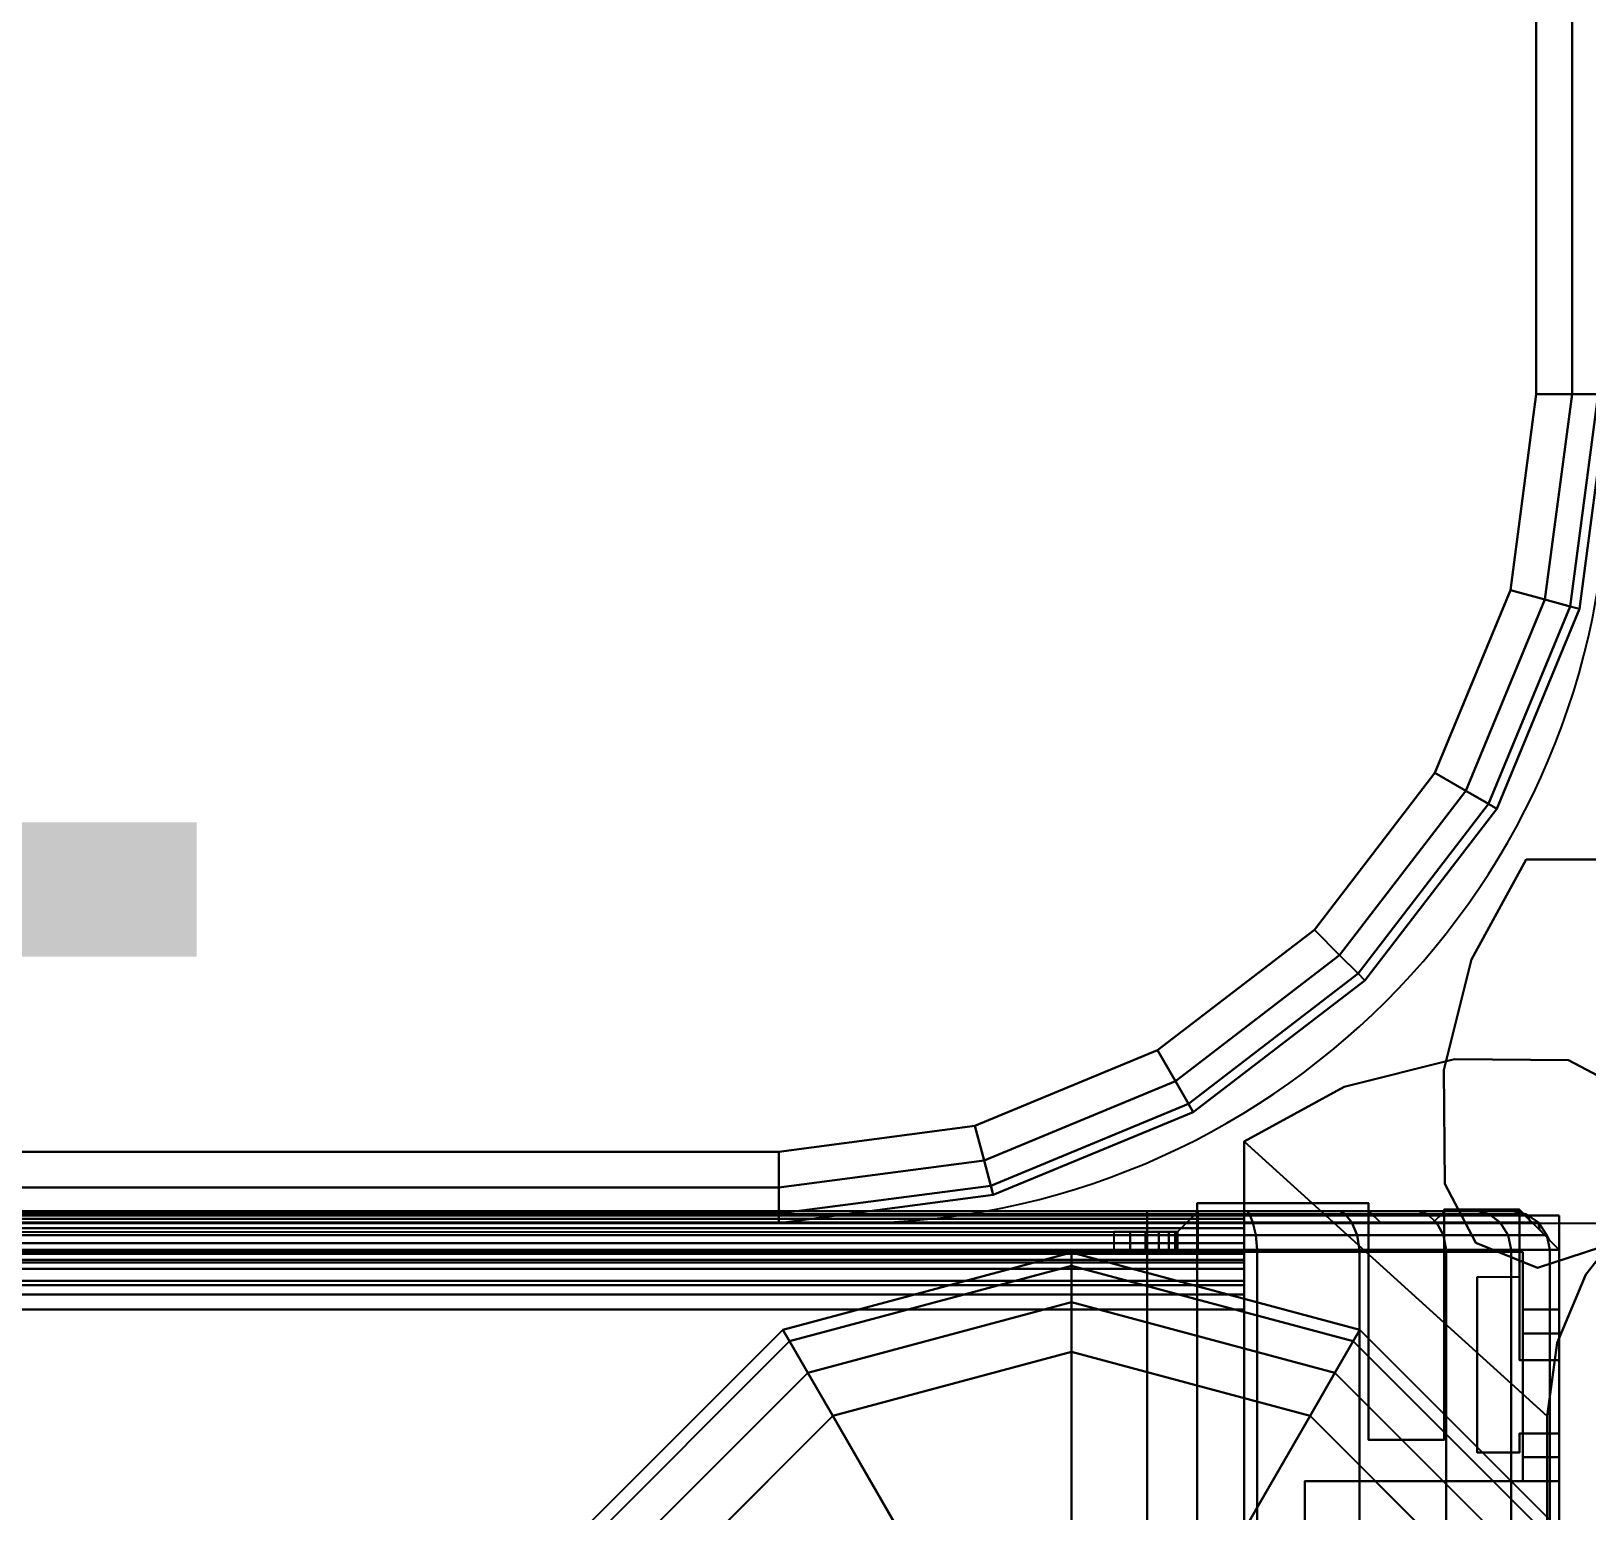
# Model space of a CAD drawing. Extents: x -170 to 1783, y -20 to 1205.
# Drawn here: x 475.64 to 478.207, y 286.161 to 288.603 of the extents above; entities that cross this region are included whole.
import ezdxf
from ezdxf.enums import TextEntityAlignment as Align

# ---------------------------------------------------------------- set-up
doc = ezdxf.new("R2010")
doc.units = 0
doc.header["$LTSCALE"] = 96
doc.header["$MEASUREMENT"] = 0
for name, color, linetype in [('A-FURN-3-PANEL-GLIDE', 7, 'Continuous'), ('A-FURN-3-PANEL-RACE', 7, 'Continuous'), ('A-FURN-3-PANEL-SIDE1', 7, 'Continuous'), ('A-FURN-3-PANEL-TOPCAP', 7, 'Continuous'), ('A-FURN-3-PANEL-TRIM', 7, 'Continuous'), ('A-FURN-3-WKSF-TOP', 7, 'Continuous'), ('A-FURN-3-WKSF-TRIM', 7, 'Continuous'), ('A-FURN-P-PNLS', 7, 'Continuous'), ('A-FURN-P-WKSF', 7, 'Continuous'), ('MAIN_FURN', 7, 'Continuous'), ('MAIN_PANEL', 7, 'Continuous'), ('MAIN_WKSURF', 7, 'Continuous'), ('SM', 7, 'Continuous')]:
    doc.layers.add(name, color=color, linetype=linetype)

# ---------------------------------------------------------------- blocks, each defined once
blk = doc.blocks.new('EC-EFP-444')
at = {"layer": 'A-FURN-3-PANEL-GLIDE', "color": 20, "linetype": 'Continuous', "invisible_edges": 12}
for points in [[(0.885, 1), (0.203, 0.6063), (0.4912, 0.318)], [(0.885, 1), (0.4912, 0.318), (0.885, 0.2125)], [(0.885, 1), (0.885, 0.2125), (1.2787, 0.318)], [(0.885, 1), (1.2787, 0.318), (1.567, 0.6063)]]:
    blk.add_3dface(points, dxfattribs=at)
at = {"layer": 'A-FURN-3-PANEL-GLIDE', "color": 20, "linetype": 'Continuous'}
for points in [[(0.7837, 0.8246, 0.3285), (0.4912, 0.318, 0.3285), (0.203, 0.6063, 0.3285), (0.7096, 0.8988, 0.3285)], [(1.0604, 0.8988, 0.3285), (1.567, 0.6063, 0.3285), (1.2787, 0.318, 0.3285), (0.9862, 0.8246, 0.3285)], [(0.885, 0.7975, 0.3285), (0.885, 0.2125, 0.3285), (0.4912, 0.318, 0.3285), (0.7837, 0.8246, 0.3285)], [(0.9862, 0.8246, 0.3285), (1.2787, 0.318, 0.3285), (0.885, 0.2125, 0.3285), (0.885, 0.7975, 0.3285)], [(0.4912, 0.318, 0.3285), (0.4502, 0.2469, 0.3065), (0.1319, 0.5652, 0.3065), (0.203, 0.6063, 0.3285)], [(0.4502, 0.2469, 0.022), (0.4912, 0.318), (0.203, 0.6063), (0.1319, 0.5652, 0.022)], [(1.567, 0.6063, 0.3285), (1.6381, 0.5652, 0.3065), (1.3198, 0.2469, 0.3065), (1.2787, 0.318, 0.3285)], [(1.6381, 0.5652, 0.022), (1.567, 0.6063), (1.2787, 0.318), (1.3198, 0.2469, 0.022)], [(0.4502, 0.2469, 0.3065), (0.4201, 0.1948, 0.2464), (0.0798, 0.5351, 0.2464), (0.1319, 0.5652, 0.3065)], [(0.4201, 0.1948, 0.0821), (0.4502, 0.2469, 0.022), (0.1319, 0.5652, 0.022), (0.0798, 0.5351, 0.0821)], [(1.6381, 0.5652, 0.3065), (1.6902, 0.5351, 0.2464), (1.3499, 0.1948, 0.2464), (1.3198, 0.2469, 0.3065)], [(1.6902, 0.5351, 0.0821), (1.6381, 0.5652, 0.022), (1.3198, 0.2469, 0.022), (1.3499, 0.1948, 0.0821)], [(0.4201, 0.1948, 0.2464), (0.4091, 0.1758, 0.1642), (0.0608, 0.5241, 0.1642), (0.0798, 0.5351, 0.2464)], [(0.4091, 0.1758, 0.1642), (0.4201, 0.1948, 0.0821), (0.0798, 0.5351, 0.0821), (0.0608, 0.5241, 0.1642)], [(1.6902, 0.5351, 0.2464), (1.7092, 0.5241, 0.1642), (1.3609, 0.1758, 0.1642), (1.3499, 0.1948, 0.2464)], [(1.7092, 0.5241, 0.1642), (1.6902, 0.5351, 0.0821), (1.3499, 0.1948, 0.0821), (1.3609, 0.1758, 0.1642)], [(0.885, 0.2125, 0.3285), (0.885, 0.1304, 0.3065), (0.4502, 0.2469, 0.3065), (0.4912, 0.318, 0.3285)], [(0.885, 0.1304, 0.022), (0.885, 0.2125), (0.4912, 0.318), (0.4502, 0.2469, 0.022)], [(1.2787, 0.318, 0.3285), (1.3198, 0.2469, 0.3065), (0.885, 0.1304, 0.3065), (0.885, 0.2125, 0.3285)], [(1.3198, 0.2469, 0.022), (1.2787, 0.318), (0.885, 0.2125), (0.885, 0.1304, 0.022)], [(0.885, 0.1304, 0.3065), (0.885, 0.0703, 0.2464), (0.4201, 0.1948, 0.2464), (0.4502, 0.2469, 0.3065)], [(0.885, 0.0703, 0.0821), (0.885, 0.1304, 0.022), (0.4502, 0.2469, 0.022), (0.4201, 0.1948, 0.0821)], [(1.3198, 0.2469, 0.3065), (1.3499, 0.1948, 0.2464), (0.885, 0.0703, 0.2464), (0.885, 0.1304, 0.3065)], [(1.3499, 0.1948, 0.0821), (1.3198, 0.2469, 0.022), (0.885, 0.1304, 0.022), (0.885, 0.0703, 0.0821)], [(0.885, 0.0703, 0.2464), (0.885, 0.0483, 0.1642), (0.4091, 0.1758, 0.1642), (0.4201, 0.1948, 0.2464)], [(0.885, 0.0483, 0.1642), (0.885, 0.0703, 0.0821), (0.4201, 0.1948, 0.0821), (0.4091, 0.1758, 0.1642)], [(1.3499, 0.1948, 0.2464), (1.3609, 0.1758, 0.1642), (0.885, 0.0483, 0.1642), (0.885, 0.0703, 0.2464)], [(1.3609, 0.1758, 0.1642), (1.3499, 0.1948, 0.0821), (0.885, 0.0703, 0.0821), (0.885, 0.0483, 0.1642)]]:
    blk.add_3dface(points, dxfattribs=at)
at = {"layer": 'A-FURN-3-PANEL-RACE', "color": 40, "linetype": 'Continuous'}
for points, invisible_edges in [([(0.5, 0.7375, 0.4563), (2.098, 0.7375, 0.4563), (47.5, 0.4255, 0.4563), (0.5, 0.4255, 0.4563)], 6), ([(0.5, 0.7375, 0.3963), (0.5, 0.4255, 0.3963), (47.5, 0.4255, 0.3963), (2.098, 0.7375, 0.3963)], 6), ([(45.902, 0.7375, 0.4563), (47.5, 0.7375, 0.4563), (47.5, 0.4255, 0.4563), (2.098, 0.7375, 0.4563)], 12), ([(45.902, 0.7375, 0.3963), (2.098, 0.7375, 0.3963), (47.5, 0.4255, 0.3963), (47.5, 0.7375, 0.3963)], 3), ([(0.5, 0.4255, 0.3963), (0.08, 0.4255, 0.3963), (0.08, -0.0125, 0.3963), (47.92, -0.0125, 0.3963)], 8), ([(0.08, 0.386, 1.7894), (0.08, 0.1819, 1.4986), (0.08, 0.4255, 0.3963), (0.08, 0.4255, 1.7894)], 2), ([(0.08, 0.4255, 0.3963), (0.14, 0.4255, 0.4563), (0.14, 0.4255, 1.7894), (0.08, 0.4255, 1.7894)], 1), ([(0.08, 0.1819, 1.4986), (0.08, 0.1425, 1.4986), (0.08, -0.0125, 0.3963), (0.08, 0.4255, 0.3963)], 10), ([(0.5, 0.4255, 0.3963), (0.5, 0.4255, 0.4563), (0.14, 0.4255, 0.4563), (0.08, 0.4255, 0.3963)], 4), ([(0.08, 0.4255, 3.245), (0.08, 0.4255, 3.515), (0.08, -0.0125, 3.515), (0.08, 0.1425, 3.1951)], 4), ([(0.14, 0.4255, 3.515), (0.14, 0.0475, 3.515), (0.08, -0.0125, 3.515), (0.08, 0.4255, 3.515)], 2), ([(0.5, 0.4255, 0.4563), (47.86, 0.0475, 0.4563), (0.14, 0.0475, 0.4563), (0.14, 0.4255, 0.4563)], 1), ([(0.14, 0.4255, 1.7894), (0.14, 0.4255, 0.4563), (0.14, 0.1819, 1.4986), (0.14, 0.386, 1.7894)], 2), ([(0.14, 0.4255, 0.4563), (0.14, 0.0475, 0.4563), (0.14, 0.1425, 1.4986), (0.14, 0.1819, 1.4986)], 10), ([(0.14, 0.1425, 3.1951), (0.14, 0.0475, 3.515), (0.14, 0.4255, 3.515), (0.14, 0.4255, 3.245)], 1), ([(47.5, 0.4255, 0.3963), (0.5, 0.4255, 0.3963), (47.92, -0.0125, 0.3963), (47.92, 0.4255, 0.3963)], 3), ([(47.5, 0.4255, 0.4563), (47.86, 0.4255, 0.4563), (47.86, 0.0475, 0.4563), (0.5, 0.4255, 0.4563)], 12), ([(0.08, 0.1425, 3.1951), (0.08, -0.0125, 3.515), (0.08, -0.0125, 0.3963), (0.08, 0.1425, 1.4986)], 5), ([(0.14, 0.0475, 0.4563), (0.14, 0.0475, 3.515), (0.14, 0.1425, 3.1951), (0.14, 0.1425, 1.4986)], 10), ([(0.6, 0.1425, 4.1797), (0.6, 0.1425, 4.2397), (0.6, 0.1024, 4.2344), (0.6, 0.1179, 4.1764)], 4), ([(0.6, 0.1179, 4.1764), (0.6, 0.1024, 4.2344), (0.6, 0.065, 4.2189), (0.6, 0.095, 4.1669)], 5), ([(0.6, 0.095, 4.1669), (0.6, 0.065, 4.2189), (0.6, 0.0329, 4.1943), (0.6, 0.0753, 4.1519)], 5), ([(0.6, 0.0753, 4.1519), (0.6, 0.0329, 4.1943), (0.6, 0.0082, 4.1622), (0.6, 0.0602, 4.1322)], 5), ([(0.6, 0.0602, 4.1322), (0.6, 0.0082, 4.1622), (0.6, -0.0072, 4.1248), (0.6, 0.0507, 4.1093)], 5), ([(0.14, 0.0475, 3.515), (0.6, 0.0475, 3.515), (0.6, -0.0125, 3.515), (0.08, -0.0125, 3.515)], 8), ([(0.14, 0.0475, 0.4563), (47.86, 0.0475, 0.4563), (47.86, 0.0475, 3.515), (0.14, 0.0475, 3.515)], 4), ([(0.6, 0.0507, 4.1093), (0.6, -0.0072, 4.1248), (0.6, -0.0125, 4.0847), (0.6, 0.0475, 4.0847)], 5), ([(0.6, 0.0475, 3.515), (47.4, 0.0475, 3.515), (47.4, 0.0475, 4.0847), (0.6, 0.0475, 4.0847)], 1), ([(0.6, 0.0475, 3.515), (0.6, 0.0475, 4.0847), (0.6, -0.0125, 4.0847), (0.6, -0.0125, 3.515)], 2), ([(47.92, -0.0125, 3.515), (47.92, -0.0125, 0.3963), (0.08, -0.0125, 0.3963), (0.08, -0.0125, 3.515)], 8), ([(47.4, -0.0125, 4.0847), (47.4, -0.0125, 3.515), (0.6, -0.0125, 3.515), (0.6, -0.0125, 4.0847)], 2)]:
    blk.add_3dface(points, dxfattribs=dict(at, invisible_edges=invisible_edges))
for points in [[(0.5, 0.7375, 0.3963), (0.5, 0.7375, 0.4563), (0.5, 0.4255, 0.4563), (0.5, 0.4255, 0.3963)], [(0.08, 0.4255, 1.7894), (0.14, 0.4255, 1.7894), (0.14, 0.386, 1.7894), (0.08, 0.386, 1.7894)], [(0.14, 0.4255, 3.245), (0.14, 0.4255, 3.515), (0.08, 0.4255, 3.515), (0.08, 0.4255, 3.245)], [(0.14, 0.1425, 3.1951), (0.14, 0.4255, 3.245), (0.08, 0.4255, 3.245), (0.08, 0.1425, 3.1951)], [(0.08, 0.386, 1.7894), (0.14, 0.386, 1.7894), (0.14, 0.1819, 1.4986), (0.08, 0.1819, 1.4986)], [(0.08, 0.1819, 1.4986), (0.14, 0.1819, 1.4986), (0.14, 0.1425, 1.4986), (0.08, 0.1425, 1.4986)], [(0.14, 0.1425, 1.4986), (0.14, 0.1425, 3.1951), (0.08, 0.1425, 3.1951), (0.08, 0.1425, 1.4986)], [(47.4, 0.1425, 4.1797), (47.4, 0.1425, 4.2397), (0.6, 0.1425, 4.2397), (0.6, 0.1425, 4.1797)], [(47.4, 0.1425, 4.2397), (47.4, 0.1024, 4.2344), (0.6, 0.1024, 4.2344), (0.6, 0.1425, 4.2397)], [(0.6, 0.1425, 4.1797), (0.6, 0.1179, 4.1764), (47.4, 0.1179, 4.1764), (47.4, 0.1425, 4.1797)], [(0.6, 0.1179, 4.1764), (0.6, 0.095, 4.1669), (47.4, 0.095, 4.1669), (47.4, 0.1179, 4.1764)], [(47.4, 0.1024, 4.2344), (47.4, 0.065, 4.2189), (0.6, 0.065, 4.2189), (0.6, 0.1024, 4.2344)], [(0.6, 0.095, 4.1669), (0.6, 0.0753, 4.1519), (47.4, 0.0753, 4.1519), (47.4, 0.095, 4.1669)], [(0.6, 0.0753, 4.1519), (0.6, 0.0602, 4.1322), (47.4, 0.0602, 4.1322), (47.4, 0.0753, 4.1519)], [(47.4, 0.065, 4.2189), (47.4, 0.0329, 4.1943), (0.6, 0.0329, 4.1943), (0.6, 0.065, 4.2189)], [(0.6, 0.0602, 4.1322), (0.6, 0.0507, 4.1093), (47.4, 0.0507, 4.1093), (47.4, 0.0602, 4.1322)], [(0.6, 0.0507, 4.1093), (0.6, 0.0475, 4.0847), (47.4, 0.0475, 4.0847), (47.4, 0.0507, 4.1093)], [(47.4, 0.0329, 4.1943), (47.4, 0.0082, 4.1622), (0.6, 0.0082, 4.1622), (0.6, 0.0329, 4.1943)], [(47.4, 0.0082, 4.1622), (47.4, -0.0072, 4.1248), (0.6, -0.0072, 4.1248), (0.6, 0.0082, 4.1622)], [(47.4, -0.0072, 4.1248), (47.4, -0.0125, 4.0847), (0.6, -0.0125, 4.0847), (0.6, -0.0072, 4.1248)]]:
    blk.add_3dface(points, dxfattribs=at)
at = {"layer": 'A-FURN-3-PANEL-SIDE1', "color": 7, "linetype": 'Continuous'}
for points in [[(47.3224, 1.955, 43.7401), (47.3228, 0.045, 43.7401), (0.6776, 0.045, 43.7401), (0.6776, 1.955, 43.7401)], [(0.6776, 0.045, 4.2397), (0.6776, 1.955, 4.2397), (0.6776, 1.955, 43.7401), (0.6776, 0.045, 43.7401)], [(47.3224, 0.045, 4.2397), (47.3224, 1.955, 4.2397), (0.6776, 1.955, 4.2397), (0.6776, 0.045, 4.2397)], [(47.3228, 0.045, 43.7401), (47.3224, 0.045, 4.2397), (0.6776, 0.045, 4.2397), (0.6776, 0.045, 43.7401)]]:
    blk.add_3dface(points, dxfattribs=at)
at = {"layer": 'A-FURN-3-PANEL-TOPCAP', "color": 60, "linetype": 'Continuous'}
for points, invisible_edges in [([(0.1285, 2.0047, 43.635), (0.1129, 1.9894, 43.635), (0.1129, 0.0106, 43.635), (0.1285, -0.0047, 43.635)], 10), ([(0.1285, -0.0047, 43.635), (0.144, -0.02, 43.635), (0.144, 2.02, 43.635), (0.1285, 2.0047, 43.635)], 10), ([(0.144, -0.02, 43.635), (0.269, -0.02, 43.635), (0.269, 2.02, 43.635), (0.144, 2.02, 43.635)], 10), ([(0.289, 2, 43.635), (0.269, 2.02, 43.635), (0.269, -0.02, 43.635), (0.289, 0, 43.635)], 10), ([(0.394, 2.02, 43.635), (0.3741, 2, 43.635), (0.3741, 0, 43.635), (0.394, -0.02, 43.635)], 10), ([(0.676, 2.02, 43.635), (0.394, 2.02, 43.635), (0.394, -0.02, 43.635), (0.676, -0.02, 43.635)], 10), ([(0.0965, 0.0273, 43.635), (0.1129, 0.0106, 43.635), (0.1129, 1.9894, 43.635), (0.0965, 1.9727, 43.635)], 10), ([(0.289, 0, 43.635), (0.3741, 0, 43.635), (0.3741, 2, 43.635), (0.289, 2, 43.635)], 10), ([(0.0965, 1.9727, 43.635), (0.08, 1.956, 43.635), (0.08, 0.044, 43.635), (0.0965, 0.0273, 43.635)], 8), ([(0.815, 0.045, 43.7401), (0.815, -0.02, 43.7741), (47.185, 0.014, 43.7401), (47.185, 0.045, 43.7401)], 1), ([(0.676, -0.02, 43.635), (0.6807, -0.02, 43.671), (0.7136, 0.014, 43.6622), (0.71, 0.014, 43.635)], 2), ([(0.6807, -0.02, 43.671), (0.6946, -0.02, 43.7045), (0.724, 0.014, 43.6875), (0.7136, 0.014, 43.6622)], 10), ([(0.6946, -0.02, 43.7045), (0.7167, -0.02, 43.7333), (0.7407, 0.014, 43.7093), (0.724, 0.014, 43.6875)], 10), ([(0.7167, -0.02, 43.7333), (0.7455, -0.02, 43.7554), (0.7625, 0.014, 43.726), (0.7407, 0.014, 43.7093)], 10), ([(0.7455, -0.02, 43.7554), (0.779, -0.02, 43.7693), (0.7878, 0.014, 43.7365), (0.7625, 0.014, 43.726)], 10), ([(0.779, -0.02, 43.7693), (0.815, -0.02, 43.7741), (0.815, 0.014, 43.7401), (0.7878, 0.014, 43.7365)], 10), ([(47.185, -0.02, 43.7741), (47.185, 0.014, 43.7401), (0.815, 0.014, 43.7401), (0.815, -0.02, 43.7741)], 5), ([(0.144, -0.02, 43.635), (0.1575, -0.02, 43.8011), (0.2783, -0.02, 43.7687), (0.269, -0.02, 43.635)], 2), ([(0.1575, -0.02, 43.8011), (0.2149, -0.02, 43.9575), (0.3232, -0.02, 43.8949), (0.2783, -0.02, 43.7687)], 10), ([(0.2149, -0.02, 43.9575), (0.3121, -0.02, 44.0929), (0.4005, -0.02, 44.0044), (0.3232, -0.02, 43.8949)], 10), ([(0.269, -0.02, 43.635), (0.2783, -0.02, 43.7687), (0.2976, 0, 43.7635), (0.289, 0, 43.635)], 2), ([(0.2783, -0.02, 43.7687), (0.3232, -0.02, 43.8949), (0.3405, 0, 43.8849), (0.2976, 0, 43.7635)], 10), ([(0.289, 0, 43.635), (0.2976, 0, 43.7635), (0.3798, 0, 43.7415), (0.3741, 0, 43.635)], 2), ([(0.2976, 0, 43.7635), (0.3405, 0, 43.8849), (0.4142, 0, 43.8424), (0.3798, 0, 43.7415)], 10), ([(0.3121, -0.02, 44.0929), (0.4419, -0.02, 44.1974), (0.5044, -0.02, 44.0891), (0.4005, -0.02, 44.0044)], 10), ([(0.3232, -0.02, 43.8949), (0.4005, -0.02, 44.0044), (0.4146, 0, 43.9903), (0.3405, 0, 43.8849)], 10), ([(0.3405, 0, 43.8849), (0.4146, 0, 43.9903), (0.4748, 0, 43.9301), (0.4142, 0, 43.8424)], 10), ([(0.3741, 0, 43.635), (0.3798, 0, 43.7415), (0.399, -0.02, 43.7363), (0.394, -0.02, 43.635)], 2), ([(0.3798, 0, 43.7415), (0.4142, 0, 43.8424), (0.4315, -0.02, 43.8323), (0.399, -0.02, 43.7363)], 10), ([(0.6807, -0.02, 43.671), (0.676, -0.02, 43.635), (0.394, -0.02, 43.635), (0.399, -0.02, 43.7363)], 8), ([(0.6946, -0.02, 43.7045), (0.6807, -0.02, 43.671), (0.399, -0.02, 43.7363), (0.4315, -0.02, 43.8323)], 10), ([(0.4005, -0.02, 44.0044), (0.5044, -0.02, 44.0891), (0.5144, 0, 44.0717), (0.4146, 0, 43.9903)], 10), ([(0.4142, 0, 43.8424), (0.4748, 0, 43.9301), (0.4889, -0.02, 43.9159), (0.4315, -0.02, 43.8323)], 10), ([(0.4146, 0, 43.9903), (0.5144, 0, 44.0717), (0.5569, 0, 43.998), (0.4748, 0, 43.9301)], 10), ([(0.4315, -0.02, 43.8323), (0.4889, -0.02, 43.9159), (0.7167, -0.02, 43.7333), (0.6946, -0.02, 43.7045)], 10), ([(0.4419, -0.02, 44.1974), (0.5949, -0.02, 44.2633), (0.6273, -0.02, 44.1426), (0.5044, -0.02, 44.0891)], 10), ([(0.4748, 0, 43.9301), (0.5569, 0, 43.998), (0.5669, -0.02, 43.9807), (0.4889, -0.02, 43.9159)], 10), ([(0.7455, -0.02, 43.7554), (0.7167, -0.02, 43.7333), (0.4889, -0.02, 43.9159), (0.5669, -0.02, 43.9807)], 10), ([(0.5044, -0.02, 44.0891), (0.6273, -0.02, 44.1426), (0.6324, 0, 44.1232), (0.5144, 0, 44.0717)], 10), ([(0.5144, 0, 44.0717), (0.6324, 0, 44.1232), (0.6544, 0, 44.0411), (0.5569, 0, 43.998)], 10), ([(0.5569, 0, 43.998), (0.6544, 0, 44.0411), (0.6596, -0.02, 44.0218), (0.5669, -0.02, 43.9807)], 10), ([(0.5669, -0.02, 43.9807), (0.6596, -0.02, 44.0218), (0.779, -0.02, 43.7693), (0.7455, -0.02, 43.7554)], 10), ([(0.5949, -0.02, 44.2633), (0.76, -0.02, 44.286), (0.76, -0.02, 44.161), (0.6273, -0.02, 44.1426)], 10), ([(0.6273, -0.02, 44.1426), (0.76, -0.02, 44.161), (0.76, 0, 44.141), (0.6324, 0, 44.1232)], 10), ([(0.6324, 0, 44.1232), (0.76, 0, 44.141), (0.76, 0, 44.056), (0.6544, 0, 44.0411)], 10), ([(0.6544, 0, 44.0411), (0.76, 0, 44.056), (0.76, -0.02, 44.036), (0.6596, -0.02, 44.0218)], 10), ([(0.815, -0.02, 43.7741), (0.779, -0.02, 43.7693), (0.6596, -0.02, 44.0218), (0.76, -0.02, 44.036)], 10), ([(0.76, -0.02, 44.161), (47.24, -0.02, 44.161), (47.24, 0, 44.141), (0.76, 0, 44.141)], 10), ([(47.24, 0, 44.056), (0.76, 0, 44.056), (0.76, 0, 44.141), (47.24, 0, 44.141)], 10), ([(0.76, 0, 44.056), (47.24, 0, 44.056), (47.24, -0.02, 44.036), (0.76, -0.02, 44.036)], 10), ([(0.76, -0.02, 44.161), (0.76, -0.02, 44.286), (47.24, -0.02, 44.286), (47.24, -0.02, 44.161)], 5), ([(47.185, -0.02, 43.7741), (0.815, -0.02, 43.7741), (0.76, -0.02, 44.036), (47.24, -0.02, 44.036)], 10)]:
    blk.add_3dface(points, dxfattribs=dict(at, invisible_edges=invisible_edges))
for points in [[(0.0957, 0.044, 43.8177), (0.08, 0.044, 43.635), (0.08, 1.956, 43.635), (0.0957, 1.956, 43.8177)], [(0.1595, 0.044, 43.9895), (0.0957, 0.044, 43.8177), (0.0957, 1.956, 43.8177), (0.1595, 1.956, 43.9895)], [(0.2668, 0.044, 44.1382), (0.1595, 0.044, 43.9895), (0.1595, 1.956, 43.9895), (0.2668, 1.956, 44.1382)], [(0.4099, 0.044, 44.2528), (0.2668, 0.044, 44.1382), (0.2668, 1.956, 44.1382), (0.4099, 1.956, 44.2528)], [(0.5783, 0.044, 44.3252), (0.4099, 0.044, 44.2528), (0.4099, 1.956, 44.2528), (0.5783, 1.956, 44.3252)], [(0.76, 0.044, 44.35), (0.5783, 0.044, 44.3252), (0.5783, 1.956, 44.3252), (0.76, 1.956, 44.35)], [(0.76, 0.044, 44.35), (0.76, 1.956, 44.35), (47.24, 1.956, 44.35), (47.24, 0.044, 44.35)], [(0.0965, 0.0273, 43.635), (0.08, 0.044, 43.635), (0.0957, 0.044, 43.8177), (0.1006, 0.0195, 43.8155)], [(0.1006, 0.0195, 43.8155), (0.0957, 0.044, 43.8177), (0.1595, 0.044, 43.9895), (0.1644, 0.0195, 43.9859)], [(0.1129, 0.0106, 43.635), (0.0965, 0.0273, 43.635), (0.1006, 0.0195, 43.8155), (0.1143, -0.0013, 43.8104)], [(0.1644, 0.0195, 43.9859), (0.1595, 0.044, 43.9895), (0.2668, 0.044, 44.1382), (0.2713, 0.0195, 44.1337)], [(0.2713, 0.0195, 44.1337), (0.2668, 0.044, 44.1382), (0.4099, 0.044, 44.2528), (0.4136, 0.0195, 44.248)], [(0.4136, 0.0195, 44.248), (0.4099, 0.044, 44.2528), (0.5783, 0.044, 44.3252), (0.5806, 0.0195, 44.3203)], [(0.5806, 0.0195, 44.3203), (0.5783, 0.044, 44.3252), (0.76, 0.044, 44.35), (0.76, 0.0195, 44.3451)], [(0.71, 0.045, 43.635), (0.676, 0.045, 43.635), (0.676, -0.02, 43.635), (0.71, 0.014, 43.635)], [(0.7136, 0.045, 43.6622), (0.71, 0.045, 43.635), (0.71, 0.014, 43.635), (0.7136, 0.014, 43.6622)], [(0.724, 0.045, 43.6875), (0.7136, 0.045, 43.6622), (0.7136, 0.014, 43.6622), (0.724, 0.014, 43.6875)], [(0.7407, 0.045, 43.7093), (0.724, 0.045, 43.6875), (0.724, 0.014, 43.6875), (0.7407, 0.014, 43.7093)], [(0.7625, 0.045, 43.726), (0.7407, 0.045, 43.7093), (0.7407, 0.014, 43.7093), (0.7625, 0.014, 43.726)], [(0.76, 0.0195, 44.3451), (0.76, 0.044, 44.35), (47.24, 0.044, 44.35), (47.24, 0.0195, 44.3451)], [(0.7878, 0.045, 43.7365), (0.7625, 0.045, 43.726), (0.7625, 0.014, 43.726), (0.7878, 0.014, 43.7365)], [(0.815, 0.045, 43.7401), (0.7878, 0.045, 43.7365), (0.7878, 0.014, 43.7365), (0.815, 0.014, 43.7401)], [(0.1143, -0.0013, 43.8104), (0.1006, 0.0195, 43.8155), (0.1644, 0.0195, 43.9859), (0.1774, -0.0013, 43.977)], [(0.1285, -0.0047, 43.635), (0.1129, 0.0106, 43.635), (0.1143, -0.0013, 43.8104), (0.1344, -0.0151, 43.8047)], [(0.1774, -0.0013, 43.977), (0.1644, 0.0195, 43.9859), (0.2713, 0.0195, 44.1337), (0.2828, -0.0013, 44.1222)], [(0.2828, -0.0013, 44.1222), (0.2713, 0.0195, 44.1337), (0.4136, 0.0195, 44.248), (0.4225, -0.0013, 44.2349)], [(0.4225, -0.0013, 44.2349), (0.4136, 0.0195, 44.248), (0.5806, 0.0195, 44.3203), (0.5856, -0.0013, 44.3065)], [(0.5856, -0.0013, 44.3065), (0.5806, 0.0195, 44.3203), (0.76, 0.0195, 44.3451), (0.76, -0.0013, 44.3313)], [(0.76, -0.0013, 44.3313), (0.76, 0.0195, 44.3451), (47.24, 0.0195, 44.3451), (47.24, -0.0013, 44.3313)], [(0.1344, -0.0151, 43.8047), (0.1143, -0.0013, 43.8104), (0.1774, -0.0013, 43.977), (0.1955, -0.0151, 43.9663)], [(0.144, -0.02, 43.635), (0.1285, -0.0047, 43.635), (0.1344, -0.0151, 43.8047), (0.1575, -0.02, 43.8011)], [(0.1575, -0.02, 43.8011), (0.1344, -0.0151, 43.8047), (0.1955, -0.0151, 43.9663), (0.2149, -0.02, 43.9575)], [(0.1955, -0.0151, 43.9663), (0.1774, -0.0013, 43.977), (0.2828, -0.0013, 44.1222), (0.2978, -0.0151, 44.1072)], [(0.2149, -0.02, 43.9575), (0.1955, -0.0151, 43.9663), (0.2978, -0.0151, 44.1072), (0.3121, -0.02, 44.0929)], [(0.2978, -0.0151, 44.1072), (0.2828, -0.0013, 44.1222), (0.4225, -0.0013, 44.2349), (0.4331, -0.0151, 44.2168)], [(0.3121, -0.02, 44.0929), (0.2978, -0.0151, 44.1072), (0.4331, -0.0151, 44.2168), (0.4419, -0.02, 44.1974)], [(0.4331, -0.0151, 44.2168), (0.4225, -0.0013, 44.2349), (0.5856, -0.0013, 44.3065), (0.5913, -0.0151, 44.2864)], [(0.4419, -0.02, 44.1974), (0.4331, -0.0151, 44.2168), (0.5913, -0.0151, 44.2864), (0.5949, -0.02, 44.2633)], [(0.5913, -0.0151, 44.2864), (0.5856, -0.0013, 44.3065), (0.76, -0.0013, 44.3313), (0.76, -0.0151, 44.3105)], [(0.5949, -0.02, 44.2633), (0.5913, -0.0151, 44.2864), (0.76, -0.0151, 44.3105), (0.76, -0.02, 44.286)], [(0.76, -0.0151, 44.3105), (0.76, -0.0013, 44.3313), (47.24, -0.0013, 44.3313), (47.24, -0.0151, 44.3105)], [(0.76, -0.02, 44.286), (0.76, -0.0151, 44.3105), (47.24, -0.0151, 44.3105), (47.24, -0.02, 44.286)]]:
    blk.add_3dface(points, dxfattribs=at)
at = {"layer": 'A-FURN-3-PANEL-TRIM', "color": 60, "linetype": 'Continuous'}
for points, invisible_edges in [([(0.395, 2.0328, 43.635), (0.6776, 2.0328, 43.635), (0.6776, -0.0328, 43.635), (0.395, -0.0328, 43.635)], 8), ([(0.6, -0.1348, 3.5747), (0.6, 1.6815, 3.5747), (0.1, 1.6815, 3.5747), (0.1, 0.3185, 3.5747)], 10), ([(0.6, -0.1348, 4.2397), (0.1, 0.3185, 4.2397), (0.1, 1.6815, 4.2397), (0.6, 1.6815, 4.2397)], 5), ([(0.1457, 0.3473, 43.635), (0.0802, 0.3473, 43.635), (0.0802, 1.6527, 43.635), (0.1457, 1.6527, 43.635)], 8), ([(0.1457, 1.6218, 43.635), (0.2155, 1.6218, 43.635), (0.2155, 0.3782, 43.635), (0.1457, 0.3782, 43.635)], 10), ([(0.2701, 1.6426, 43.635), (0.395, 1.6426, 43.635), (0.395, 0.3574, 43.635), (0.2701, 0.3574, 43.635)], 10), ([(0.0361, 0.0847, 3.5747), (0.6, -0.1348, 3.5747), (0.1, 0.3185, 3.5747), (0.0837, 0.1973, 3.5747)], 3), ([(0.0361, 0.0847, 4.2397), (0.0837, 0.1973, 4.2397), (0.1, 0.3185, 4.2397), (0.6, -0.1348, 4.2397)], 12), ([(0.0361, 0.0847, 3.8013), (0.0837, 0.1973, 3.8013), (0.1, 0.3185, 3.8013), (0.6, -0.1348, 3.8013)], 12), ([(0.0361, 0.0847, 4.013), (0.6, -0.1348, 4.013), (0.1, 0.3185, 4.013), (0.0837, 0.1973, 4.013)], 3), ([(-0.0735, -0.1159, 3.5747), (0.6, -0.1348, 3.5747), (0.0361, 0.0847, 3.5747), (-0.0395, -0.0114, 3.5747)], 3), ([(-0.0735, -0.1159, 4.2397), (-0.0395, -0.0114, 4.2397), (0.0361, 0.0847, 4.2397), (0.6, -0.1348, 4.2397)], 12), ([(-0.0735, -0.1159, 3.8013), (-0.0395, -0.0114, 3.8013), (0.0361, 0.0847, 3.8013), (0.6, -0.1348, 3.8013)], 12), ([(-0.0735, -0.1159, 4.013), (0.6, -0.1348, 4.013), (0.0361, 0.0847, 4.013), (-0.0395, -0.0114, 4.013)], 3), ([(0.2155, 0.0891, 4.2397), (0.2155, 0.0891, 43.635), (0.1457, 0.0891, 43.635), (0.1457, 0.0891, 4.2397)], 2), ([(0.1457, -0.0228, 43.635), (0.1457, 0.0891, 43.635), (0.2155, 0.0891, 43.635), (0.2701, -0.0228, 43.635)], 6), ([(0.065, -0.269, 3.5747), (0.6, -0.1348, 3.5747), (-0.0735, -0.1159, 3.5747), (-0.0322, -0.2178, 3.5747)], 3), ([(0.065, -0.269, 4.2397), (-0.0322, -0.2178, 4.2397), (-0.0735, -0.1159, 4.2397), (0.6, -0.1348, 4.2397)], 12), ([(0.065, -0.269, 3.8013), (-0.0322, -0.2178, 3.8013), (-0.0735, -0.1159, 3.8013), (0.6, -0.1348, 3.8013)], 12), ([(0.065, -0.269, 4.013), (0.6, -0.1348, 4.013), (-0.0735, -0.1159, 4.013), (-0.0322, -0.2178, 4.013)], 3), ([(0.4351, -0.2249, 3.5747), (0.6, -0.1348, 3.5747), (0.065, -0.269, 3.5747), (0.2529, -0.2706, 3.5747)], 2), ([(0.4351, -0.2249, 4.2397), (0.2529, -0.2706, 4.2397), (0.065, -0.269, 4.2397), (0.6, -0.1348, 4.2397)], 4), ([(0.4351, -0.2249, 3.8013), (0.2529, -0.2706, 3.8013), (0.065, -0.269, 3.8013), (0.6, -0.1348, 3.8013)], 4), ([(0.4351, -0.2249, 4.013), (0.6, -0.1348, 4.013), (0.065, -0.269, 4.013), (0.2529, -0.2706, 4.013)], 2)]:
    blk.add_3dface(points, dxfattribs=dict(at, invisible_edges=invisible_edges))
for points in [[(0.1, 0.3185, 4.2397), (0.1, 0.3185, 3.5747), (0.1, 1.6815, 3.5747), (0.1, 1.6815, 4.2397)], [(0.6, 1.6815, 3.5747), (0.6, -0.1348, 3.5747), (0.6, -0.1348, 4.2397), (0.6, 1.6815, 4.2397)], [(0.0802, 0.3473, 43.635), (0.0802, 0.3473, 4.2397), (0.0802, 1.6527, 4.2397), (0.0802, 1.6527, 43.635)], [(0.1457, 0.3473, 43.635), (0.1457, 0.3782, 43.635), (0.1457, 0.3782, 4.2397), (0.1457, 0.3473, 4.2397)], [(0.1457, 0.3782, 4.2397), (0.1457, 0.3782, 43.635), (0.2155, 0.3782, 43.635), (0.2155, 0.3782, 4.2397)], [(0.2155, 0.3782, 43.635), (0.2155, 0.0891, 43.635), (0.2155, 0.0891, 4.2397), (0.2155, 0.3782, 4.2397)], [(0.0802, 0.3473, 4.2397), (0.0802, 0.3473, 43.635), (0.1457, 0.3473, 43.635), (0.1457, 0.3473, 4.2397)], [(0.2701, 0.3574, 4.2397), (0.2701, 0.3574, 43.635), (0.395, 0.3574, 43.635), (0.395, 0.3574, 4.2397)], [(0.2701, -0.0228, 43.635), (0.2701, 0.3574, 43.635), (0.2701, 0.3574, 4.2397), (0.2701, -0.0228, 4.2397)], [(0.395, 0.3574, 43.635), (0.395, -0.0328, 43.635), (0.395, -0.0328, 4.2397), (0.395, 0.3574, 4.2397)], [(0.0837, 0.1973, 4.013), (0.1, 0.3185, 4.013), (0.1, 0.3185, 4.2397), (0.0837, 0.1973, 4.2397)], [(0.0837, 0.1973, 3.5747), (0.1, 0.3185, 3.5747), (0.1, 0.3185, 3.8013), (0.0837, 0.1973, 3.8013)], [(0.6, -0.1348, 3.8013), (0.1, 0.3185, 3.8013), (0.1, 0.3185, 4.013), (0.6, -0.1348, 4.013)], [(0.0802, 0.2263, 43.635), (0.0802, 0.044, 43.635), (0.0802, 0.044, 4.2397), (0.0802, 0.2263, 4.2397)], [(0.1457, 0.2263, 4.2397), (0.1457, 0.2263, 43.635), (0.0802, 0.2263, 43.635), (0.0802, 0.2263, 4.2397)], [(0.0802, 0.044, 43.635), (0.0802, 0.2263, 43.635), (0.1457, 0.2263, 43.635), (0.1457, -0.0228, 43.635)], [(0.1457, 0.0891, 43.635), (0.1457, 0.2263, 43.635), (0.1457, 0.2263, 4.2397), (0.1457, 0.0891, 4.2397)], [(0.0361, 0.0847, 4.013), (0.0837, 0.1973, 4.013), (0.0837, 0.1973, 4.2397), (0.0361, 0.0847, 4.2397)], [(0.0361, 0.0847, 3.5747), (0.0837, 0.1973, 3.5747), (0.0837, 0.1973, 3.8013), (0.0361, 0.0847, 3.8013)], [(-0.0395, -0.0114, 4.013), (0.0361, 0.0847, 4.013), (0.0361, 0.0847, 4.2397), (-0.0395, -0.0114, 4.2397)], [(-0.0395, -0.0114, 3.5747), (0.0361, 0.0847, 3.5747), (0.0361, 0.0847, 3.8013), (-0.0395, -0.0114, 3.8013)], [(0.0802, 0.044, 4.2397), (0.0802, 0.044, 43.635), (0.1457, -0.0228, 43.635), (0.1457, -0.0228, 4.2397)], [(0.6776, 0.045, 4.2397), (0.6776, -0.0328, 4.2397), (0.6776, -0.0328, 43.635), (0.6776, 0.045, 43.635)], [(0.1457, -0.0228, 4.2397), (0.1457, -0.0228, 43.635), (0.2701, -0.0228, 43.635), (0.2701, -0.0228, 4.2397)], [(0.395, -0.0328, 4.2397), (0.395, -0.0328, 43.635), (0.6776, -0.0328, 43.635), (0.6776, -0.0328, 4.2397)], [(0.6, -0.1348, 4.013), (0.4351, -0.2249, 4.013), (0.4351, -0.2249, 4.2397), (0.6, -0.1348, 4.2397)], [(0.6, -0.1348, 3.5747), (0.4351, -0.2249, 3.5747), (0.4351, -0.2249, 3.8013), (0.6, -0.1348, 3.8013)], [(0.065, -0.269, 4.013), (-0.0322, -0.2178, 4.013), (-0.0322, -0.2178, 4.2397), (0.065, -0.269, 4.2397)], [(0.065, -0.269, 3.5747), (-0.0322, -0.2178, 3.5747), (-0.0322, -0.2178, 3.8013), (0.065, -0.269, 3.8013)], [(0.4351, -0.2249, 4.013), (0.2529, -0.2706, 4.013), (0.2529, -0.2706, 4.2397), (0.4351, -0.2249, 4.2397)], [(0.4351, -0.2249, 3.5747), (0.2529, -0.2706, 3.5747), (0.2529, -0.2706, 3.8013), (0.4351, -0.2249, 3.8013)], [(0.2529, -0.2706, 4.013), (0.065, -0.269, 4.013), (0.065, -0.269, 4.2397), (0.2529, -0.2706, 4.2397)], [(0.2529, -0.2706, 3.5747), (0.065, -0.269, 3.5747), (0.065, -0.269, 3.8013), (0.2529, -0.2706, 3.8013)]]:
    blk.add_3dface(points, dxfattribs=at)
at = {"layer": 'A-FURN-P-PNLS', "color": 60, "linetype": 'Continuous'}
blk.add_line((48, 0), (0, 0), dxfattribs=at)
blk = doc.blocks.new('EC-EFN-256')
at = {"layer": 'A-FURN-3-PANEL-TRIM', "color": 60, "linetype": 'Continuous'}
for points, invisible_edges in [([(-0.0735, 2.1159, 3.8013), (0.6, 2.1348, 3.8013), (0.065, 2.269, 3.8013), (-0.0322, 2.2178, 3.8013)], 3), ([(-0.0735, 2.1159, 4.013), (-0.0322, 2.2178, 4.013), (0.065, 2.269, 4.013), (0.6, 2.1348, 4.013)], 12), ([(0.065, 2.269, 3.8013), (0.6, 2.1348, 3.8013), (0.4351, 2.2249, 3.8013), (0.2529, 2.2706, 3.8013)], 1), ([(0.065, 2.269, 4.013), (0.2529, 2.2706, 4.013), (0.4351, 2.2249, 4.013), (0.6, 2.1348, 4.013)], 8), ([(0.0361, 1.9153, 3.8013), (0.6, 2.1348, 3.8013), (-0.0735, 2.1159, 3.8013), (-0.0395, 2.0114, 3.8013)], 3), ([(0.0361, 1.9153, 4.013), (-0.0395, 2.0114, 4.013), (-0.0735, 2.1159, 4.013), (0.6, 2.1348, 4.013)], 12), ([(0.1, 1.6815, 3.8013), (0.6, 2.1348, 3.8013), (0.0361, 1.9153, 3.8013), (0.0837, 1.8027, 3.8013)], 3), ([(0.1, 1.6815, 4.013), (0.0837, 1.8027, 4.013), (0.0361, 1.9153, 4.013), (0.6, 2.1348, 4.013)], 12), ([(0.1, 1.6815, 3.8013), (0.6, 1.6815, 3.8013), (0.6, 2.1348, 3.8013)], 12), ([(0.6, 2.1348, 4.013), (0.6, 1.6815, 4.013), (0.1, 1.6815, 4.013)], 12)]:
    blk.add_3dface(points, dxfattribs=dict(at, invisible_edges=invisible_edges))
for points in [[(-0.0322, 2.2178, 3.8013), (0.065, 2.269, 3.8013), (0.065, 2.269, 4.013), (-0.0322, 2.2178, 4.013)], [(0.065, 2.269, 3.8013), (0.2529, 2.2706, 3.8013), (0.2529, 2.2706, 4.013), (0.065, 2.269, 4.013)], [(0.2529, 2.2706, 3.8013), (0.4351, 2.2249, 3.8013), (0.4351, 2.2249, 4.013), (0.2529, 2.2706, 4.013)], [(-0.0735, 2.1159, 3.8013), (-0.0322, 2.2178, 3.8013), (-0.0322, 2.2178, 4.013), (-0.0735, 2.1159, 4.013)], [(0.4351, 2.2249, 3.8013), (0.6, 2.1348, 3.8013), (0.6, 2.1348, 4.013), (0.4351, 2.2249, 4.013)], [(0.6, 2.1348, 3.8013), (0.6, 1.6815, 3.8013), (0.6, 1.6815, 4.013), (0.6, 2.1348, 4.013)], [(-0.0395, 2.0114, 3.8013), (-0.0735, 2.1159, 3.8013), (-0.0735, 2.1159, 4.013), (-0.0395, 2.0114, 4.013)]]:
    blk.add_3dface(points, dxfattribs=at)
blk = doc.blocks.new('EC-WS-424-T')
at = {"layer": 'A-FURN-3-WKSF-TOP', "color": 60, "linetype": 'Continuous'}
for points, invisible_edges in [([(1.368, -0.118, 29), (1.368, -23.882, 29), (1.0445, -23.8394, 29), (1.0445, -0.1606, 29)], 5), ([(1.368, -0.118, 27.75), (1.0445, -0.1606, 27.75), (1.0445, -23.8394, 27.75), (1.368, -23.882, 27.75)], 10), ([(46.632, -0.118, 29), (46.632, -23.882, 29), (1.368, -23.882, 29), (1.368, -0.118, 29)], 5), ([(1.368, -0.118, 27.75), (1.368, -23.882, 27.75), (46.632, -23.882, 27.75), (46.632, -0.118, 27.75)], 5), ([(1.0445, -0.1606, 29), (1.0445, -23.8394, 29), (0.743, -23.7145, 29), (0.743, -0.2855, 29)], 5), ([(1.0445, -0.1606, 27.75), (0.743, -0.2855, 27.75), (0.743, -23.7145, 27.75), (1.0445, -23.8394, 27.75)], 10), ([(0.743, -0.2855, 29), (0.743, -23.7145, 29), (0.4841, -23.5159, 29), (0.4841, -0.4841, 29)], 5), ([(0.743, -0.2855, 27.75), (0.4841, -0.4841, 27.75), (0.4841, -23.5159, 27.75), (0.743, -23.7145, 27.75)], 10), ([(0.4841, -0.4841, 29), (0.4841, -23.5159, 29), (0.2855, -23.257, 29), (0.2855, -0.743, 29)], 5), ([(0.4841, -0.4841, 27.75), (0.2855, -0.743, 27.75), (0.2855, -23.257, 27.75), (0.4841, -23.5159, 27.75)], 10), ([(0.2855, -0.743, 29), (0.2855, -23.257, 29), (0.1606, -22.9555, 29), (0.1606, -1.0445, 29)], 5), ([(0.2855, -0.743, 27.75), (0.1606, -1.0445, 27.75), (0.1606, -22.9555, 27.75), (0.2855, -23.257, 27.75)], 10), ([(0.1606, -1.0445, 29), (0.1606, -22.9555, 29), (0.118, -22.632, 29), (0.118, -1.368, 29)], 1), ([(0.1606, -1.0445, 27.75), (0.118, -1.368, 27.75), (0.118, -22.632, 27.75), (0.1606, -22.9555, 27.75)], 8)]:
    blk.add_3dface(points, dxfattribs=dict(at, invisible_edges=invisible_edges))
at = {"layer": 'A-FURN-3-WKSF-TRIM', "color": 40, "linetype": 'Continuous'}
for points in [[(1.018, -0.0619, 28.941), (1.0139, -0.0466, 28.882), (1.368, 0, 28.882), (1.368, -0.0158, 28.941)], [(1.0139, -0.0466, 28.882), (1.0139, -0.0466, 27.868), (1.368, 0, 27.868), (1.368, 0, 28.882)], [(1.0139, -0.0466, 27.868), (1.018, -0.0619, 27.809), (1.368, -0.0158, 27.809), (1.368, 0, 27.868)], [(1.368, 0, 28.882), (1.368, 0, 27.868), (46.632, 0, 27.868), (46.632, 0, 28.882)], [(1.368, -0.0158, 28.941), (1.368, 0, 28.882), (46.632, 0, 28.882), (46.632, -0.0158, 28.941)], [(1.368, 0, 27.868), (1.368, -0.0158, 27.809), (46.632, -0.0158, 27.809), (46.632, 0, 27.868)], [(1.0292, -0.1036, 28.9842), (1.018, -0.0619, 28.941), (1.368, -0.0158, 28.941), (1.368, -0.059, 28.9842)], [(1.018, -0.0619, 27.809), (1.0292, -0.1036, 27.7658), (1.368, -0.059, 27.7658), (1.368, -0.0158, 27.809)], [(1.368, -0.059, 28.9842), (1.368, -0.0158, 28.941), (46.632, -0.0158, 28.941), (46.632, -0.059, 28.9842)], [(1.368, -0.0158, 27.809), (1.368, -0.059, 27.7658), (46.632, -0.059, 27.7658), (46.632, -0.0158, 27.809)], [(0.6919, -0.197, 28.941), (0.684, -0.1833, 28.882), (1.0139, -0.0466, 28.882), (1.018, -0.0619, 28.941)], [(0.684, -0.1833, 28.882), (0.684, -0.1833, 27.868), (1.0139, -0.0466, 27.868), (1.0139, -0.0466, 28.882)], [(0.684, -0.1833, 27.868), (0.6919, -0.197, 27.809), (1.018, -0.0619, 27.809), (1.0139, -0.0466, 27.868)], [(0.7135, -0.2344, 28.9842), (0.6919, -0.197, 28.941), (1.018, -0.0619, 28.941), (1.0292, -0.1036, 28.9842)], [(0.6919, -0.197, 27.809), (0.7135, -0.2344, 27.7658), (1.0292, -0.1036, 27.7658), (1.018, -0.0619, 27.809)], [(1.0445, -0.1606, 29), (1.0292, -0.1036, 28.9842), (1.368, -0.059, 28.9842), (1.368, -0.118, 29)], [(1.0292, -0.1036, 27.7658), (1.0445, -0.1606, 27.75), (1.368, -0.118, 27.75), (1.368, -0.059, 27.7658)], [(1.368, -0.118, 29), (1.368, -0.059, 28.9842), (46.632, -0.059, 28.9842), (46.632, -0.118, 29)], [(1.368, -0.059, 27.7658), (1.368, -0.118, 27.75), (46.632, -0.118, 27.75), (46.632, -0.059, 27.7658)], [(0.743, -0.2855, 29), (0.7135, -0.2344, 28.9842), (1.0292, -0.1036, 28.9842), (1.0445, -0.1606, 29)], [(0.7135, -0.2344, 27.7658), (0.743, -0.2855, 27.75), (1.0445, -0.1606, 27.75), (1.0292, -0.1036, 27.7658)], [(0.4119, -0.4119, 28.941), (0.4007, -0.4007, 28.882), (0.684, -0.1833, 28.882), (0.6919, -0.197, 28.941)], [(0.4007, -0.4007, 28.882), (0.4007, -0.4007, 27.868), (0.684, -0.1833, 27.868), (0.684, -0.1833, 28.882)], [(0.4007, -0.4007, 27.868), (0.4119, -0.4119, 27.809), (0.6919, -0.197, 27.809), (0.684, -0.1833, 27.868)], [(0.4424, -0.4424, 28.9842), (0.4119, -0.4119, 28.941), (0.6919, -0.197, 28.941), (0.7135, -0.2344, 28.9842)], [(0.4119, -0.4119, 27.809), (0.4424, -0.4424, 27.7658), (0.7135, -0.2344, 27.7658), (0.6919, -0.197, 27.809)], [(0.4841, -0.4841, 29), (0.4424, -0.4424, 28.9842), (0.7135, -0.2344, 28.9842), (0.743, -0.2855, 29)], [(0.4424, -0.4424, 27.7658), (0.4841, -0.4841, 27.75), (0.743, -0.2855, 27.75), (0.7135, -0.2344, 27.7658)], [(0.197, -0.6919, 28.941), (0.1833, -0.684, 28.882), (0.4007, -0.4007, 28.882), (0.4119, -0.4119, 28.941)], [(0.1833, -0.684, 28.882), (0.1833, -0.684, 27.868), (0.4007, -0.4007, 27.868), (0.4007, -0.4007, 28.882)], [(0.1833, -0.684, 27.868), (0.197, -0.6919, 27.809), (0.4119, -0.4119, 27.809), (0.4007, -0.4007, 27.868)], [(0.2344, -0.7135, 28.9842), (0.197, -0.6919, 28.941), (0.4119, -0.4119, 28.941), (0.4424, -0.4424, 28.9842)], [(0.197, -0.6919, 27.809), (0.2344, -0.7135, 27.7658), (0.4424, -0.4424, 27.7658), (0.4119, -0.4119, 27.809)], [(0.2855, -0.743, 29), (0.2344, -0.7135, 28.9842), (0.4424, -0.4424, 28.9842), (0.4841, -0.4841, 29)], [(0.2344, -0.7135, 27.7658), (0.2855, -0.743, 27.75), (0.4841, -0.4841, 27.75), (0.4424, -0.4424, 27.7658)], [(0.0619, -1.018, 28.941), (0.0466, -1.0139, 28.882), (0.1833, -0.684, 28.882), (0.197, -0.6919, 28.941)], [(0.0466, -1.0139, 28.882), (0.0466, -1.0139, 27.868), (0.1833, -0.684, 27.868), (0.1833, -0.684, 28.882)], [(0.0466, -1.0139, 27.868), (0.0619, -1.018, 27.809), (0.197, -0.6919, 27.809), (0.1833, -0.684, 27.868)], [(0.1036, -1.0292, 28.9842), (0.0619, -1.018, 28.941), (0.197, -0.6919, 28.941), (0.2344, -0.7135, 28.9842)], [(0.0619, -1.018, 27.809), (0.1036, -1.0292, 27.7658), (0.2344, -0.7135, 27.7658), (0.197, -0.6919, 27.809)], [(0.1606, -1.0445, 29), (0.1036, -1.0292, 28.9842), (0.2344, -0.7135, 28.9842), (0.2855, -0.743, 29)], [(0.1036, -1.0292, 27.7658), (0.1606, -1.0445, 27.75), (0.2855, -0.743, 27.75), (0.2344, -0.7135, 27.7658)], [(0.0158, -1.368, 28.941), (0, -1.368, 28.882), (0.0466, -1.0139, 28.882), (0.0619, -1.018, 28.941)], [(0, -1.368, 28.882), (0, -1.368, 27.868), (0.0466, -1.0139, 27.868), (0.0466, -1.0139, 28.882)], [(0, -1.368, 27.868), (0.0158, -1.368, 27.809), (0.0619, -1.018, 27.809), (0.0466, -1.0139, 27.868)], [(0.059, -1.368, 28.9842), (0.0158, -1.368, 28.941), (0.0619, -1.018, 28.941), (0.1036, -1.0292, 28.9842)], [(0.0158, -1.368, 27.809), (0.059, -1.368, 27.7658), (0.1036, -1.0292, 27.7658), (0.0619, -1.018, 27.809)], [(0.118, -1.368, 29), (0.059, -1.368, 28.9842), (0.1036, -1.0292, 28.9842), (0.1606, -1.0445, 29)], [(0.059, -1.368, 27.7658), (0.118, -1.368, 27.75), (0.1606, -1.0445, 27.75), (0.1036, -1.0292, 27.7658)], [(0.059, -22.632, 28.9842), (0.0158, -22.632, 28.941), (0.0158, -1.368, 28.941), (0.059, -1.368, 28.9842)], [(0.0158, -22.632, 27.809), (0.059, -22.632, 27.7658), (0.059, -1.368, 27.7658), (0.0158, -1.368, 27.809)], [(0.118, -22.632, 29), (0.059, -22.632, 28.9842), (0.059, -1.368, 28.9842), (0.118, -1.368, 29)], [(0.059, -22.632, 27.7658), (0.118, -22.632, 27.75), (0.118, -1.368, 27.75), (0.059, -1.368, 27.7658)]]:
    blk.add_3dface(points, dxfattribs=at)
at = {"layer": 'A-FURN-P-WKSF', "color": 7, "linetype": 'Continuous'}
blk.add_line((1.25, 0), (46.75, 0), dxfattribs=at)
blk.add_arc((1.25, -1.25), 1.25, 90, 180, dxfattribs=at)
blk = doc.blocks.new('EC-CUST-FPFS')
at = {"layer": 'SM', "color": 60, "linetype": 'Continuous', "width": 0.444444}
blk.add_text('CUST-FPFS', height=4, dxfattribs=at).set_placement((-0.5506, -2.0035), align=Align.BOTTOM_CENTER)

msp = doc.modelspace()

# ---------------------------------------------------------------- block references
at = {"layer": 'MAIN_FURN', "color": 47, "linetype": 'Continuous', "rotation": 90}
msp.add_blockref('EC-CUST-FPFS', (475.10984, 285.3856), dxfattribs=at)
at = {"layer": 'MAIN_PANEL', "color": 47, "linetype": 'Continuous'}
for name, p, rotation in [('EC-EFN-256', (480.24146, 286.63599), 90), ('EC-EFP-444', (478.24146, 286.63599), 180)]:
    msp.add_blockref(name, p, dxfattribs=dict(at, rotation=rotation))
at = {"layer": 'MAIN_WKSURF', "color": 47, "linetype": 'Continuous', "rotation": 180}
msp.add_blockref('EC-WS-424-T', (478.24146, 286.63599), dxfattribs=at)

doc.saveas('drawing.dxf')
